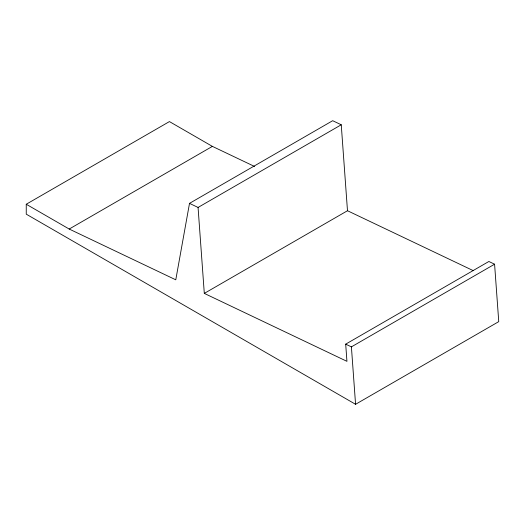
<?xml version="1.0" encoding="UTF-8"?>
<svg xmlns="http://www.w3.org/2000/svg" width="525" height="525" viewBox="0 0 525 525"><rect width="100%" height="100%" fill="white"/><g stroke="black" fill="none" stroke-linecap="round" stroke-linejoin="round"><path stroke-width="0.79" d="M189.505 203.365L175.777 279.812L69.202 229.044L26.25 204.245L26.25 214.167L355.569 404.296L498.75 321.635L494.583 264.2L488.873 261.483L345.693 344.151L346.94 361.338L204.304 293.396L198.063 207.447L189.505 203.365L332.686 120.704L341.25 124.779L347.484 210.735L473.123 270.578M26.25 204.245L169.431 121.583L212.389 146.383L254.573 166.477M69.202 229.044L212.389 146.383M198.063 207.447L341.25 124.779M204.304 293.396L347.484 210.735M345.693 344.151L351.402 346.867L494.583 264.2M351.402 346.867L355.569 404.296"/></g></svg>
